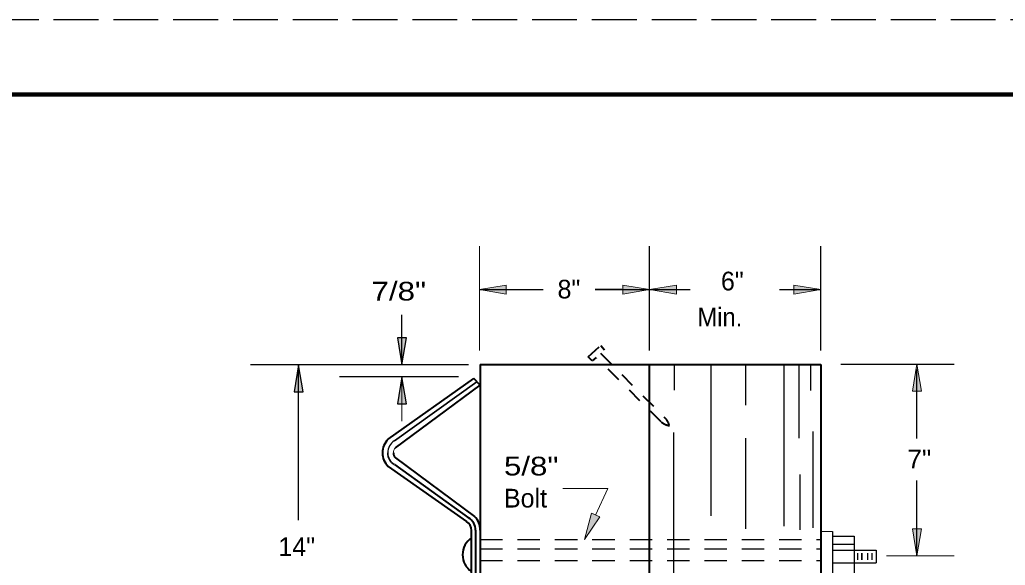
# Model space of a CAD drawing. Extents: x 34.8 to 70.2, y 60.2 to 82.2.
# Drawn here: x 48.71 to 55.3, y 78.53 to 82.18 of the extents above; entities that cross this region are included whole.
import ezdxf

# ---------------------------------------------------------------- set-up
doc = ezdxf.new("R2010")
doc.units = 0
doc.header["$LTSCALE"] = 0.05
for name, pattern in [('DOTTED', [1.5, 0.3, -1.2]), ('LONG_DASHED', [7.5, 6, -1.5]), ('MEDIUM_DASHED', [4.5, 3, -1.5])]:
    doc.linetypes.add(name, pattern=pattern)
for name, color, linetype, lineweight in [('1', 7, 'Continuous', 25), ('2', 7, 'Continuous', 25), ('3', 7, 'MEDIUM_DASHED', 25)]:
    doc.layers.add(name, color=color, linetype=linetype, lineweight=lineweight)

msp = doc.modelspace()

# ---------------------------------------------------------------- hatches: boundary and pattern name
at = {"layer": '2'}
for points in [[(51.95933, 80.34292), (51.95933, 80.40292), (51.77933, 80.37292), (51.77933, 80.37292)], [(51.95933, 80.34292), (51.95933, 80.40292), (51.77933, 80.37292), (51.77933, 80.37292)], [(52.738, 80.40292), (52.738, 80.34292), (52.918, 80.37292), (52.918, 80.37292)], [(52.738, 80.40292), (52.738, 80.34292), (52.918, 80.37292), (52.918, 80.37292)], [(53.098, 80.34292), (53.098, 80.40292), (52.918, 80.37292), (52.918, 80.37292)], [(53.098, 80.34292), (53.098, 80.40292), (52.918, 80.37292), (52.918, 80.37292)], [(53.88225, 80.40292), (53.88225, 80.34292), (54.06225, 80.37292), (54.06225, 80.37292)], [(53.88225, 80.40292), (53.88225, 80.34292), (54.06225, 80.37292), (54.06225, 80.37292)], [(51.29133, 80.04967), (51.23133, 80.04967), (51.26133, 79.86967), (51.26133, 79.86967)], [(51.29133, 80.04967), (51.23133, 80.04967), (51.26133, 79.86967), (51.26133, 79.86967)], [(50.54092, 79.68917), (50.60092, 79.68917), (50.57092, 79.86917), (50.57092, 79.86917)], [(50.54092, 79.68917), (50.60092, 79.68917), (50.57092, 79.86917), (50.57092, 79.86917)], [(54.67567, 79.69392), (54.73567, 79.69392), (54.70567, 79.87392), (54.70567, 79.87392)], [(54.67567, 79.69392), (54.73567, 79.69392), (54.70567, 79.87392), (54.70567, 79.87392)], [(51.23133, 79.6085), (51.29133, 79.6085), (51.26133, 79.7885), (51.26133, 79.7885)], [(51.23133, 79.6085), (51.29133, 79.6085), (51.26133, 79.7885), (51.26133, 79.7885)], [(52.58458, 78.85283), (52.53008, 78.87758), (52.483, 78.70125), (52.483, 78.70125)], [(52.58458, 78.85283), (52.53008, 78.87758), (52.483, 78.70125), (52.483, 78.70125)], [(54.73567, 78.77275), (54.67567, 78.77275), (54.70567, 78.59275), (54.70567, 78.59275)], [(54.73567, 78.77275), (54.67567, 78.77275), (54.70567, 78.59275), (54.70567, 78.59275)]]:
    msp.add_hatch(color=256, dxfattribs=at).paths.add_polyline_path(points)

# ---------------------------------------------------------------- linework, layer by layer
at = {"layer": '1', "linetype": 'LONG_DASHED'}
msp.add_line((70.03208, 82.17667), (34.83208, 82.17667), dxfattribs=at)
at = {"layer": '1', "lineweight": 158}
msp.add_line((69.94875, 81.67667), (37.44875, 81.67667), dxfattribs=at)
at = {"layer": '1', "linetype": 'DOTTED', "lineweight": 40}
for p, q in [((52.99575, 79.48858), (52.56883, 79.91192)), ((52.59067, 79.94658), (53.02242, 79.5135))]:
    msp.add_line(p, q, dxfattribs=at)
at = {"layer": '1', "lineweight": 40}
for p, q in [((51.785, 79.87092), (51.785, 77.37383)), ((51.785, 79.87092), (54.06225, 79.87092)), ((51.785, 79.87092), (51.785, 77.37383)), ((52.918, 77.37383), (52.918, 79.87092)), ((54.06225, 79.87092), (54.06225, 75.9085)), ((51.17, 79.37192), (51.7435, 79.77758)), ((51.17, 79.37192), (51.7435, 79.77758)), ((51.785, 79.73383), (51.7435, 79.77758)), ((51.219, 79.31525), (51.785, 79.73383)), ((51.219, 79.31525), (51.785, 79.73383)), ((51.219, 79.24742), (51.74775, 78.85633)), ((51.219, 79.24742), (51.74775, 78.85633)), ((51.17, 79.19075), (51.69242, 78.82125)), ((51.17, 79.19075), (51.69242, 78.82125)), ((51.21083, 79.20225), (51.70625, 78.84658)), ((51.726, 78.44075), (51.726, 78.76308)), ((51.75433, 78.76317), (51.75433, 78.44083)), ((51.75433, 78.76317), (51.75433, 78.44083))]:
    msp.add_line(p, q, dxfattribs=at)
at = {"layer": '1', "lineweight": 13}
for p, q in [((51.785, 79.87092), (54.06225, 79.87092)), ((51.785, 79.87092), (51.785, 77.37083)), ((53.99317, 79.87092), (53.99317, 79.69742)), ((54.06225, 79.87092), (54.06225, 75.9085)), ((54.06225, 78.75492), (54.14175, 78.75492)), ((54.06225, 78.75492), (54.14175, 78.75492)), ((54.14175, 78.75492), (54.14175, 78.41975)), ((54.14175, 78.6315), (54.28517, 78.6315)), ((54.28517, 78.6315), (54.43358, 78.6315)), ((54.3085, 78.61142), (54.3085, 78.56608)), ((54.3385, 78.61142), (54.3385, 78.56608)), ((54.37525, 78.61142), (54.37525, 78.56608)), ((54.43358, 78.6315), (54.43358, 78.5465)), ((54.28517, 78.5465), (54.43358, 78.5465))]:
    msp.add_line(p, q, dxfattribs=at)
at = {"layer": '1', "lineweight": 35}
for p, q in [((52.918, 77.37383), (52.918, 79.87092)), ((51.785, 79.73383), (51.7435, 79.77758)), ((51.21083, 79.36042), (51.76308, 79.75692)), ((51.21083, 79.20225), (51.70625, 78.84658)), ((54.3385, 78.61142), (54.3385, 78.56608))]:
    msp.add_line(p, q, dxfattribs=at)
at = {"layer": '1'}
for p, q in [((53.08542, 79.69983), (53.08542, 79.87092)), ((53.08542, 79.69983), (53.08542, 79.87092)), ((53.32967, 78.8605), (53.32967, 79.87092)), ((53.32967, 78.8605), (53.32967, 79.87092)), ((53.56142, 79.59958), (53.56142, 79.87092)), ((53.56142, 79.59958), (53.56142, 79.87092)), ((53.81817, 78.79158), (53.81817, 79.87092)), ((53.81817, 78.79158), (53.81817, 79.87092)), ((53.91833, 79.38033), (53.91833, 79.87092)), ((53.91833, 79.38033), (53.91833, 79.87092)), ((53.99317, 79.87092), (53.99317, 79.69742)), ((51.21083, 79.36042), (51.76308, 79.75692)), ((53.07917, 78.29675), (53.07917, 79.41792)), ((53.07917, 78.29675), (53.07917, 79.41792)), ((53.56142, 78.77283), (53.56142, 79.38033)), ((53.56142, 78.77283), (53.56142, 79.38033)), ((54.01233, 78.77908), (54.01233, 79.42425)), ((54.01233, 78.77908), (54.01233, 79.42425)), ((53.92467, 78.76658), (53.92467, 79.13608)), ((53.92467, 78.76658), (53.92467, 79.13608)), ((54.14175, 78.75492), (54.14175, 78.41975)), ((54.14175, 78.72325), (54.28517, 78.72325)), ((54.14175, 78.72325), (54.28517, 78.72325)), ((54.28517, 78.72325), (54.28517, 78.44975)), ((54.28517, 78.72325), (54.28517, 78.44975)), ((54.14175, 78.67158), (54.28517, 78.67158)), ((54.14175, 78.67158), (54.28517, 78.67158)), ((54.14175, 78.6315), (54.28517, 78.6315)), ((54.28517, 78.6315), (54.43358, 78.6315)), ((54.3085, 78.61142), (54.3085, 78.56608)), ((54.37525, 78.61142), (54.37525, 78.56608)), ((54.40525, 78.61142), (54.40525, 78.56608)), ((54.40525, 78.61142), (54.40525, 78.56608)), ((54.43358, 78.6315), (54.43358, 78.5465)), ((54.14175, 78.5465), (54.28517, 78.5465)), ((54.14175, 78.5465), (54.28517, 78.5465)), ((54.28517, 78.5465), (54.43358, 78.5465))]:
    msp.add_line(p, q, dxfattribs=at)
at = {"layer": '1', "linetype": 'DOTTED', "lineweight": 40}
for points in [[(52.508, 79.92225), (52.59167, 79.99867), (52.61717, 79.97025)], [(52.56033, 79.91967), (52.53325, 79.8955), (52.508, 79.92225), (52.59167, 79.99867)]]:
    msp.add_lwpolyline(points, dxfattribs=at)
for centre, radius, start, end in [((52.95475, 79.44242), 0.09811, 12.27145, 46.38112), ((53.065, 79.56675), 0.10446, 228.46146, 262.07704)]:
    msp.add_arc(centre, radius, start, end, dxfattribs=at)
at = {"layer": '1', "lineweight": 40}
for centre, radius, start, end in [((51.25433, 79.28317), 0.12241, 133.54212, 180.8762), ((51.25433, 79.28317), 0.12241, 133.54212, 180.8762), ((51.25433, 79.2795), 0.12241, 179.12379, 226.45788), ((51.25242, 79.28175), 0.04791, 180.44771, 225.71343), ((51.65808, 78.76325), 0.09629, 359.97973, 59.94427), ((51.65808, 78.76325), 0.09629, 359.97973, 59.94427), ((51.65808, 78.76608), 0.12725, 358.75437, 45.20559), ((51.65842, 78.76292), 0.06756, 0.14732, 59.7673), ((51.65842, 78.76292), 0.06756, 0.14732, 59.7673), ((51.80292, 78.60008), 0.13585, 123.83798, 236.16202)]:
    msp.add_arc(centre, radius, start, end, dxfattribs=at)
at = {"layer": '1'}
msp.add_arc((51.25392, 79.28583), 0.0862, 120.03825, 182.98728, dxfattribs=at)
at = {"layer": '1', "lineweight": 13}
for centre, radius, start, end in [((51.25392, 79.28583), 0.0862, 120.03825, 182.98728), ((51.25242, 79.281), 0.04791, 134.28657, 179.55229), ((51.25242, 79.281), 0.04791, 134.28657, 179.55229), ((51.25242, 79.28175), 0.04791, 180.44771, 225.71343), ((51.65808, 78.76608), 0.12725, 358.75437, 45.20559)]:
    msp.add_arc(centre, radius, start, end, dxfattribs=at)
at = {"layer": '1', "lineweight": 35}
for centre, radius, start, end in [((51.25433, 79.2795), 0.12241, 179.12379, 226.45788), ((51.25392, 79.27683), 0.0862, 177.01271, 239.96174), ((51.25392, 79.27683), 0.0862, 177.01271, 239.96174)]:
    msp.add_arc(centre, radius, start, end, dxfattribs=at)
at = {"layer": '2', "lineweight": 13}
for p, q in [((51.77942, 79.96575), (51.77942, 80.66358)), ((51.77942, 79.96575), (51.77942, 80.66358)), ((52.55433, 80.37292), (53.19042, 80.37292)), ((52.73342, 80.37292), (52.55433, 80.37292)), ((51.26133, 79.86917), (51.26133, 80.20308)), ((51.26133, 79.49325), (51.26133, 79.7885)), ((51.26133, 79.49325), (51.26133, 79.7885)), ((52.63767, 79.04225), (52.33675, 79.04225)), ((52.63767, 79.04225), (52.33675, 79.04225)), ((52.55733, 78.86525), (52.63767, 79.04225)), ((52.55733, 78.86525), (52.63767, 79.04225)), ((54.50208, 78.59275), (54.95492, 78.59275)), ((54.50208, 78.59275), (54.95492, 78.59275))]:
    msp.add_line(p, q, dxfattribs=at)
at = {"layer": '2'}
for p, q in [((52.918, 79.96575), (52.918, 80.66358)), ((52.918, 79.96575), (52.918, 80.66358)), ((54.06225, 79.96575), (54.06225, 80.66358)), ((54.06225, 79.96575), (54.06225, 80.66358)), ((51.77942, 80.37292), (52.20717, 80.37292)), ((51.77942, 80.37292), (52.20717, 80.37292)), ((52.55433, 80.37292), (53.19042, 80.37292)), ((52.73342, 80.37292), (52.55433, 80.37292)), ((53.787, 80.37292), (54.06225, 80.37292)), ((53.787, 80.37292), (54.06225, 80.37292)), ((51.26133, 79.86917), (51.26133, 80.20308)), ((51.70592, 79.86917), (50.24933, 79.86917)), ((51.70592, 79.86917), (50.24933, 79.86917)), ((50.57092, 78.832), (50.57092, 79.86917)), ((50.57092, 78.832), (50.57092, 79.86917)), ((54.19683, 79.87392), (54.95492, 79.87392)), ((54.19683, 79.87392), (54.95492, 79.87392)), ((54.70567, 79.37683), (54.70567, 79.839)), ((54.70567, 79.37683), (54.70567, 79.839)), ((51.63967, 79.7885), (50.84517, 79.7885)), ((51.63967, 79.7885), (50.84517, 79.7885)), ((54.70567, 78.59275), (54.70567, 79.09583)), ((54.70567, 78.59275), (54.70567, 79.09583))]:
    msp.add_line(p, q, dxfattribs=at)
at = {"layer": '2', "lineweight": 13}
for points in [[(51.95933, 80.34292), (51.95933, 80.40292), (51.77933, 80.37292), (51.77933, 80.37292)], [(51.95933, 80.34292), (51.95933, 80.40292), (51.77933, 80.37292), (51.77933, 80.37292)], [(52.738, 80.40292), (52.738, 80.34292), (52.918, 80.37292), (52.918, 80.37292)], [(52.738, 80.40292), (52.738, 80.34292), (52.918, 80.37292), (52.918, 80.37292)], [(53.098, 80.34292), (53.098, 80.40292), (52.918, 80.37292), (52.918, 80.37292)], [(53.098, 80.34292), (53.098, 80.40292), (52.918, 80.37292), (52.918, 80.37292)], [(53.88225, 80.40292), (53.88225, 80.34292), (54.06225, 80.37292), (54.06225, 80.37292)], [(53.88225, 80.40292), (53.88225, 80.34292), (54.06225, 80.37292), (54.06225, 80.37292)], [(51.29133, 80.04967), (51.23133, 80.04967), (51.26133, 79.86967), (51.26133, 79.86967)], [(50.54092, 79.68917), (50.60092, 79.68917), (50.57092, 79.86917), (50.57092, 79.86917)], [(54.67567, 79.69392), (54.73567, 79.69392), (54.70567, 79.87392), (54.70567, 79.87392)], [(54.67567, 79.69392), (54.73567, 79.69392), (54.70567, 79.87392), (54.70567, 79.87392)], [(51.23133, 79.6085), (51.29133, 79.6085), (51.26133, 79.7885), (51.26133, 79.7885)], [(52.58458, 78.85283), (52.53008, 78.87758), (52.483, 78.70125), (52.483, 78.70125)], [(52.58458, 78.85283), (52.53008, 78.87758), (52.483, 78.70125), (52.483, 78.70125)], [(54.73567, 78.77275), (54.67567, 78.77275), (54.70567, 78.59275), (54.70567, 78.59275)], [(54.73567, 78.77275), (54.67567, 78.77275), (54.70567, 78.59275), (54.70567, 78.59275)]]:
    msp.add_lwpolyline(points, close=True, dxfattribs=at)
at = {"layer": '2'}
for points in [[(51.29133, 80.04967), (51.23133, 80.04967), (51.26133, 79.86967), (51.26133, 79.86967)], [(50.54092, 79.68917), (50.60092, 79.68917), (50.57092, 79.86917), (50.57092, 79.86917)], [(51.23133, 79.6085), (51.29133, 79.6085), (51.26133, 79.7885), (51.26133, 79.7885)]]:
    msp.add_lwpolyline(points, close=True, dxfattribs=at)
at = {"layer": '3'}
for p, q in [((51.785, 78.70125), (54.06225, 78.70125)), ((51.785, 78.70125), (54.06225, 78.70125)), ((51.785, 78.63875), (54.06225, 78.63875)), ((51.785, 78.63875), (54.06225, 78.63875)), ((51.785, 78.5615), (54.06225, 78.5615)), ((51.785, 78.5615), (54.06225, 78.5615))]:
    msp.add_line(p, q, dxfattribs=at)

# ---------------------------------------------------------------- texts
at = {"layer": '2'}
for s, p in [('6"', (53.39525, 80.36717)), ('8"', (52.30233, 80.31317)), ('Bolt', (51.944, 78.91567)), ('Bolt', (51.944, 78.91567)), ('14"', (50.4355, 78.59108)), ('14"', (50.4355, 78.59108))]:
    msp.add_text(s, height=0.125, dxfattribs=at).set_placement(p)
for s, width, p in [('7/8"', 1.25, (51.05842, 80.2995)), ('7/8"', 1.25, (51.05842, 80.2995)), ('Min.', 0.95, (53.23792, 80.12592)), ('7"', 1.05, (54.64192, 79.17667)), ('7"', 1.05, (54.64192, 79.17667)), ('5/8"', 1.25, (51.944, 79.13)), ('5/8"', 1.25, (51.944, 79.13))]:
    msp.add_text(s, height=0.125, dxfattribs=dict(at, width=width)).set_placement(p)

doc.saveas('drawing.dxf')
